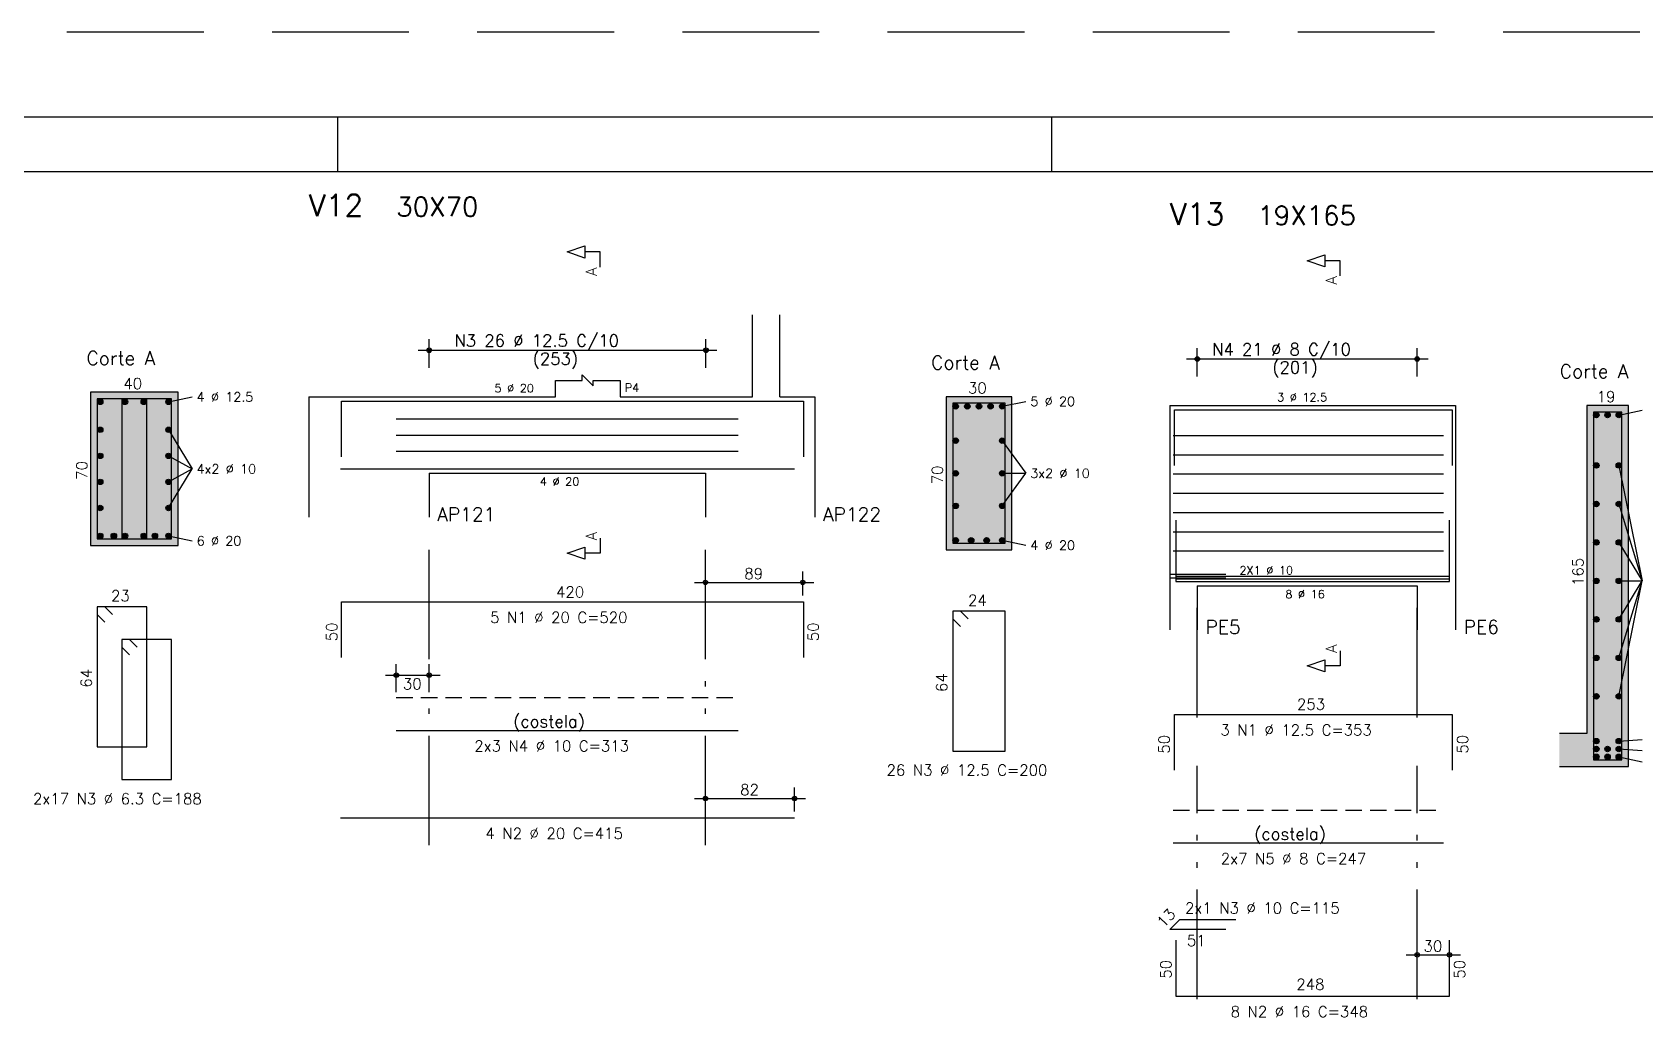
# Model space of a CAD drawing. Extents: x -2.3 to 85.7, y -1.9 to 60.6.
# Drawn here: x 15.09 to 44.57, y 42.57 to 60.61 of the extents above; entities that cross this region are included whole.
import ezdxf

# ---------------------------------------------------------------- set-up
doc = ezdxf.new("R2010")
doc.units = 0
doc.header["$MEASUREMENT"] = 0
for name, pattern in [('ESTILO_TQS_0001', [0.45, 0.3, -0.15]), ('ESTILO_TQS_0004', [3.3, 2, -0.4, 0.05, -0.4, 0.05, -0.4]), ('HIDDEN', [0.375, 0.25, -0.125])]:
    doc.linetypes.add(name, pattern=pattern)
doc.layers.get('0').update_dxf_attribs({"linetype": 'CONTINUOUS'})
doc.layers.get('Defpoints').update_dxf_attribs({"linetype": 'CONTINUOUS'})
for name, color, linetype in [('ARQ_FOLHA', 7, 'CONTINUOUS'), ('PENA_01', 1, 'CONTINUOUS'), ('PENA_02', 2, 'CONTINUOUS'), ('PENA_03', 3, 'CONTINUOUS'), ('PENA_04', 4, 'CONTINUOUS'), ('PENA_05', 5, 'CONTINUOUS'), ('PENA_06', 6, 'CONTINUOUS'), ('PENA_10', 253, 'CONTINUOUS')]:
    doc.layers.add(name, color=color, linetype=linetype)
doc.styles.get("Standard").update_dxf_attribs({"font": 'ROMANS.SHX'})

# ---------------------------------------------------------------- blocks, each defined once
blk = doc.blocks.new('FOLHA A1 - 841 X 594')
at = {"layer": 'ARQ_FOLHA', "color": 1}
for p, q in [((-631, 584), (-631, 594)), ((-500.5, 584), (-500.5, 594))]:
    blk.add_line(p, q, dxfattribs=at)
for points in [[(-841, 0), (0, 0), (0, 594), (-841, 594)], [(-816, 10), (-10, 10), (-10, 584), (-816, 584)]]:
    blk.add_lwpolyline(points, close=True, dxfattribs=at)
at = {"layer": 'Defpoints', "color": 8, "linetype": 'HIDDEN', "ltscale": 100}
blk.add_lwpolyline([(-860.5, 609.5), (-860.5, -15.5), (19.5, -15.5), (19.5, 609.5)], close=True, dxfattribs=at)
blk = doc.blocks.new('*U23')
blk.add_blockref('FOLHA A1 - 841 X 594', (0, 0))

msp = doc.modelspace()

# ---------------------------------------------------------------- linework, layer by layer
at = {"layer": 'PENA_01', "linetype": 'Continuous'}
for p, q in [((22.347, 54.471), (22.347, 54.991)), ((27.407, 54.471), (27.407, 54.991)), ((36.388, 54.312), (36.388, 54.832)), ((40.408, 54.312), (40.408, 54.832)), ((22.147, 54.791), (27.607, 54.791)), ((36.188, 54.632), (40.608, 54.632)), ((17.583, 53.847), (18.013, 53.937)), ((32.822, 53.766), (33.252, 53.856)), ((44.093, 53.607), (44.523, 53.697)), ((17.583, 53.337), (18.013, 52.622)), ((32.822, 53.137), (33.252, 52.541)), ((17.583, 52.86), (18.013, 52.622)), ((17.583, 51.908), (18.013, 52.622)), ((17.583, 52.384), (18.013, 52.622)), ((32.822, 51.946), (33.252, 52.541)), ((32.822, 52.541), (33.252, 52.541)), ((44.093, 52.685), (44.523, 50.574)), ((44.093, 51.981), (44.523, 50.574)), ((17.583, 51.397), (18.013, 51.307)), ((32.822, 51.316), (33.252, 51.226)), ((44.093, 51.277), (44.523, 50.574)), ((27.197, 50.546), (29.377, 50.546)), ((44.093, 48.463), (44.523, 50.574)), ((44.093, 49.166), (44.523, 50.574)), ((44.093, 49.87), (44.523, 50.574)), ((44.093, 50.574), (44.523, 50.574)), ((21.547, 48.851), (22.547, 48.851)), ((44.093, 47.645), (44.523, 47.675)), ((44.093, 47.501), (44.523, 47.471)), ((44.093, 47.357), (44.523, 47.267)), ((27.197, 46.596), (29.227, 46.596)), ((40.208, 43.737), (41.198, 43.737))]:
    msp.add_line(p, q, dxfattribs=at)
at = {"layer": 'PENA_01', "linetype": 'ESTILO_TQS_0004'}
for p, q in [((22.347, 45.741), (22.347, 51.541)), ((27.397, 45.741), (27.397, 51.541)), ((36.388, 48.079), (36.388, 50.432)), ((40.408, 48.079), (40.408, 50.432)), ((36.388, 42.929), (36.388, 47.195)), ((40.408, 42.929), (40.408, 47.195))]:
    msp.add_line(p, q, dxfattribs=at)
at = {"layer": 'PENA_02', "linetype": 'Continuous'}
for centre, radius in [((22.347, 54.791), 0.0416), ((27.407, 54.791), 0.0416), ((22.347, 54.791), 0.0208), ((27.407, 54.791), 0.0208), ((36.388, 54.632), 0.0416), ((36.388, 54.632), 0.0208), ((40.408, 54.632), 0.0416), ((40.408, 54.632), 0.0208), ((27.397, 50.546), 0.04), ((27.397, 50.546), 0.02), ((29.177, 50.546), 0.04), ((29.177, 50.546), 0.02), ((21.747, 48.851), 0.04), ((21.747, 48.851), 0.02), ((22.347, 48.851), 0.04), ((22.347, 48.851), 0.02), ((27.397, 46.596), 0.04), ((27.397, 46.596), 0.02), ((29.027, 46.596), 0.04), ((29.027, 46.596), 0.02), ((40.408, 43.737), 0.04), ((40.408, 43.737), 0.02), ((40.998, 43.737), 0.04), ((40.998, 43.737), 0.02)]:
    msp.add_circle(centre, radius, dxfattribs=at)
at = {"layer": 'PENA_03', "linetype": 'Continuous'}
for p, q in [((28.257, 53.941), (28.257, 55.441)), ((28.757, 53.941), (28.757, 55.441)), ((24.657, 53.941), (24.657, 54.241)), ((24.657, 54.241), (25.147, 54.241)), ((25.147, 54.241), (25.147, 54.341)), ((25.147, 54.341), (25.347, 54.141)), ((25.347, 54.141), (25.347, 54.241)), ((25.347, 54.241), (25.837, 54.241)), ((25.837, 54.241), (25.837, 53.941)), ((17.758, 54.022), (16.158, 54.022)), ((16.158, 54.022), (16.158, 51.222)), ((17.758, 51.222), (17.758, 54.022)), ((20.147, 53.941), (20.147, 52.541)), ((20.147, 53.941), (22.347, 53.941)), ((22.347, 53.941), (24.657, 53.941)), ((25.837, 53.941), (27.397, 53.941)), ((27.397, 53.941), (28.257, 53.941)), ((28.757, 53.941), (29.397, 53.941)), ((29.397, 53.941), (29.397, 52.541)), ((32.997, 53.941), (31.797, 53.941)), ((31.797, 53.941), (31.797, 51.141)), ((32.997, 51.141), (32.997, 53.941)), ((35.888, 53.782), (35.888, 50.482)), ((35.888, 53.782), (36.388, 53.782)), ((36.388, 53.782), (40.408, 53.782)), ((40.408, 53.782), (41.108, 53.782)), ((41.108, 53.782), (41.108, 50.482)), ((44.268, 53.782), (43.508, 53.782)), ((43.508, 53.782), (43.508, 47.782)), ((44.268, 47.182), (44.268, 53.782)), ((20.147, 52.541), (20.147, 51.741)), ((22.347, 52.541), (25.837, 52.541)), ((22.347, 52.541), (22.347, 51.741)), ((25.837, 52.541), (27.397, 52.541)), ((27.397, 52.541), (27.397, 51.741)), ((29.397, 52.541), (29.397, 51.741)), ((16.158, 51.222), (17.758, 51.222)), ((31.797, 51.141), (32.997, 51.141)), ((27.397, 50.306), (27.397, 50.746)), ((29.177, 50.306), (29.177, 50.746)), ((35.888, 50.482), (35.888, 49.682)), ((36.388, 50.482), (40.408, 50.482)), ((36.388, 50.482), (36.388, 49.682)), ((40.408, 50.482), (40.408, 49.682)), ((41.108, 50.482), (41.108, 49.682)), ((21.747, 48.541), (21.747, 49.051)), ((22.347, 48.541), (22.347, 49.051)), ((43.508, 47.782), (43.008, 47.782)), ((43.008, 47.182), (43.508, 47.182)), ((43.508, 47.182), (44.268, 47.182)), ((27.397, 46.356), (27.397, 46.796)), ((29.027, 46.356), (29.027, 46.796)), ((40.408, 43.497), (40.408, 43.937)), ((40.998, 43.497), (40.998, 43.937))]:
    msp.add_line(p, q, dxfattribs=at)
for points in [[(25.472, 56.311), (25.472, 56.588), (25.195, 56.588), (25.195, 56.477), (24.872, 56.588), (25.195, 56.699), (25.195, 56.588)], [(38.998, 56.152), (38.998, 56.429), (38.721, 56.429), (38.721, 56.318), (38.398, 56.429), (38.721, 56.539), (38.721, 56.429)], [(25.472, 51.356), (25.472, 51.079), (25.195, 51.079), (25.195, 50.969), (24.872, 51.079), (25.195, 51.19), (25.195, 51.079)], [(38.998, 49.297), (38.998, 49.02), (38.721, 49.02), (38.721, 48.909), (38.398, 49.02), (38.721, 49.131), (38.721, 49.02)]]:
    msp.add_lwpolyline(points, dxfattribs=at)
for centre in [(16.333, 53.847), (16.786, 53.847), (17.13, 53.847), (17.583, 53.847), (31.972, 53.766), (32.184, 53.766), (32.397, 53.766), (32.609, 53.766), (32.822, 53.766), (43.683, 53.607), (43.888, 53.607), (44.093, 53.607), (16.333, 53.337), (17.583, 53.337), (31.972, 53.137), (32.822, 53.137), (16.333, 52.86), (17.583, 52.86), (31.972, 52.541), (32.822, 52.541), (43.683, 52.685), (44.093, 52.685), (16.333, 52.384), (17.583, 52.384), (16.333, 51.908), (17.583, 51.908), (31.972, 51.946), (32.822, 51.946), (43.683, 51.981), (44.093, 51.981), (16.333, 51.397), (16.583, 51.397), (16.786, 51.397), (17.13, 51.397), (17.333, 51.397), (17.583, 51.397), (31.972, 51.316), (32.255, 51.316), (32.538, 51.316), (32.822, 51.316), (43.683, 51.277), (44.093, 51.277), (43.683, 50.574), (44.093, 50.574), (43.683, 49.87), (44.093, 49.87), (43.683, 49.166), (44.093, 49.166), (43.683, 48.463), (44.093, 48.463), (43.683, 47.645), (43.683, 47.501), (43.888, 47.501), (44.093, 47.645), (44.093, 47.501), (43.683, 47.357), (43.888, 47.357), (44.093, 47.357)]:
    msp.add_circle(centre, 0.05, dxfattribs=at)
for points in [[(16.383, 53.847), (16.308, 53.891), (16.286, 53.864)], [(16.383, 53.847), (16.286, 53.864), (16.286, 53.83)], [(16.383, 53.847), (16.286, 53.83), (16.308, 53.804)], [(16.383, 53.847), (16.342, 53.896), (16.308, 53.891)], [(16.383, 53.847), (16.308, 53.804), (16.342, 53.798)], [(16.383, 53.847), (16.371, 53.879), (16.342, 53.896)], [(16.383, 53.847), (16.342, 53.798), (16.371, 53.815)], [(16.383, 53.847), (16.371, 53.815), (16.383, 53.847)], [(16.836, 53.847), (16.761, 53.891), (16.739, 53.864)], [(16.836, 53.847), (16.739, 53.864), (16.739, 53.83)], [(16.836, 53.847), (16.739, 53.83), (16.761, 53.804)], [(16.836, 53.847), (16.795, 53.896), (16.761, 53.891)], [(16.836, 53.847), (16.761, 53.804), (16.795, 53.798)], [(16.836, 53.847), (16.825, 53.879), (16.795, 53.896)], [(16.836, 53.847), (16.795, 53.798), (16.825, 53.815)], [(16.836, 53.847), (16.825, 53.815), (16.836, 53.847)], [(17.18, 53.847), (17.105, 53.891), (17.083, 53.864)], [(17.18, 53.847), (17.083, 53.864), (17.083, 53.83)], [(17.18, 53.847), (17.083, 53.83), (17.105, 53.804)], [(17.18, 53.847), (17.138, 53.896), (17.105, 53.891)], [(17.18, 53.847), (17.105, 53.804), (17.138, 53.798)], [(17.18, 53.847), (17.168, 53.879), (17.138, 53.896)], [(17.18, 53.847), (17.138, 53.798), (17.168, 53.815)], [(17.18, 53.847), (17.168, 53.815), (17.18, 53.847)], [(17.633, 53.847), (17.558, 53.891), (17.536, 53.864)], [(17.633, 53.847), (17.536, 53.864), (17.536, 53.83)], [(17.633, 53.847), (17.536, 53.83), (17.558, 53.804)], [(17.633, 53.847), (17.592, 53.896), (17.558, 53.891)], [(17.633, 53.847), (17.558, 53.804), (17.592, 53.798)], [(17.633, 53.847), (17.621, 53.879), (17.592, 53.896)], [(17.633, 53.847), (17.592, 53.798), (17.621, 53.815)], [(17.633, 53.847), (17.621, 53.815), (17.633, 53.847)], [(32.022, 53.766), (31.947, 53.81), (31.925, 53.783)], [(32.022, 53.766), (31.925, 53.783), (31.925, 53.749)], [(32.022, 53.766), (31.925, 53.749), (31.947, 53.723)], [(32.022, 53.766), (31.98, 53.816), (31.947, 53.81)], [(32.022, 53.766), (31.947, 53.723), (31.98, 53.717)], [(32.022, 53.766), (32.01, 53.798), (31.98, 53.816)], [(32.022, 53.766), (31.98, 53.717), (32.01, 53.734)], [(32.022, 53.766), (32.01, 53.734), (32.022, 53.766)], [(32.234, 53.766), (32.159, 53.81), (32.137, 53.783)], [(32.234, 53.766), (32.137, 53.783), (32.137, 53.749)], [(32.234, 53.766), (32.137, 53.749), (32.159, 53.723)], [(32.234, 53.766), (32.193, 53.816), (32.159, 53.81)], [(32.234, 53.766), (32.159, 53.723), (32.193, 53.717)], [(32.234, 53.766), (32.223, 53.798), (32.193, 53.816)], [(32.234, 53.766), (32.193, 53.717), (32.223, 53.734)], [(32.234, 53.766), (32.223, 53.734), (32.234, 53.766)], [(32.447, 53.766), (32.372, 53.81), (32.35, 53.783)], [(32.447, 53.766), (32.35, 53.783), (32.35, 53.749)], [(32.447, 53.766), (32.35, 53.749), (32.372, 53.723)], [(32.447, 53.766), (32.405, 53.816), (32.372, 53.81)], [(32.447, 53.766), (32.372, 53.723), (32.405, 53.717)], [(32.447, 53.766), (32.435, 53.798), (32.405, 53.816)], [(32.447, 53.766), (32.405, 53.717), (32.435, 53.734)], [(32.447, 53.766), (32.435, 53.734), (32.447, 53.766)], [(32.659, 53.766), (32.584, 53.81), (32.562, 53.783)], [(32.659, 53.766), (32.562, 53.783), (32.562, 53.749)], [(32.659, 53.766), (32.562, 53.749), (32.584, 53.723)], [(32.659, 53.766), (32.618, 53.816), (32.584, 53.81)], [(32.659, 53.766), (32.584, 53.723), (32.618, 53.717)], [(32.659, 53.766), (32.648, 53.798), (32.618, 53.816)], [(32.659, 53.766), (32.618, 53.717), (32.648, 53.734)], [(32.659, 53.766), (32.648, 53.734), (32.659, 53.766)], [(32.872, 53.766), (32.797, 53.81), (32.775, 53.783)], [(32.872, 53.766), (32.775, 53.783), (32.775, 53.749)], [(32.872, 53.766), (32.775, 53.749), (32.797, 53.723)], [(32.872, 53.766), (32.83, 53.816), (32.797, 53.81)], [(32.872, 53.766), (32.797, 53.723), (32.83, 53.717)], [(32.872, 53.766), (32.86, 53.798), (32.83, 53.816)], [(32.872, 53.766), (32.83, 53.717), (32.86, 53.734)], [(32.872, 53.766), (32.86, 53.734), (32.872, 53.766)], [(43.733, 53.607), (43.658, 53.65), (43.636, 53.624)], [(43.733, 53.607), (43.691, 53.656), (43.658, 53.65)], [(43.733, 53.607), (43.721, 53.639), (43.691, 53.656)], [(43.938, 53.607), (43.863, 53.65), (43.841, 53.624)], [(43.938, 53.607), (43.896, 53.656), (43.863, 53.65)], [(43.938, 53.607), (43.926, 53.639), (43.896, 53.656)], [(44.143, 53.607), (44.068, 53.65), (44.046, 53.624)], [(44.143, 53.607), (44.101, 53.656), (44.068, 53.65)], [(44.143, 53.607), (44.131, 53.639), (44.101, 53.656)], [(16.383, 53.337), (16.308, 53.38), (16.286, 53.354)], [(16.383, 53.337), (16.286, 53.354), (16.286, 53.32)], [(16.383, 53.337), (16.342, 53.386), (16.308, 53.38)], [(16.383, 53.337), (16.371, 53.369), (16.342, 53.386)], [(17.633, 53.337), (17.558, 53.38), (17.536, 53.354)], [(17.633, 53.337), (17.536, 53.354), (17.536, 53.32)], [(17.633, 53.337), (17.592, 53.386), (17.558, 53.38)], [(17.633, 53.337), (17.621, 53.369), (17.592, 53.386)], [(43.733, 53.607), (43.636, 53.624), (43.636, 53.59)], [(43.733, 53.607), (43.636, 53.59), (43.658, 53.563)], [(43.733, 53.607), (43.658, 53.563), (43.691, 53.557)], [(43.733, 53.607), (43.691, 53.557), (43.721, 53.575)], [(43.733, 53.607), (43.721, 53.575), (43.733, 53.607)], [(43.938, 53.607), (43.841, 53.624), (43.841, 53.59)], [(43.938, 53.607), (43.841, 53.59), (43.863, 53.563)], [(43.938, 53.607), (43.863, 53.563), (43.896, 53.557)], [(43.938, 53.607), (43.896, 53.557), (43.926, 53.575)], [(43.938, 53.607), (43.926, 53.575), (43.938, 53.607)], [(44.143, 53.607), (44.046, 53.624), (44.046, 53.59)], [(44.143, 53.607), (44.046, 53.59), (44.068, 53.563)], [(44.143, 53.607), (44.068, 53.563), (44.101, 53.557)], [(44.143, 53.607), (44.101, 53.557), (44.131, 53.575)], [(44.143, 53.607), (44.131, 53.575), (44.143, 53.607)], [(16.383, 53.337), (16.286, 53.32), (16.308, 53.293)], [(16.383, 53.337), (16.308, 53.293), (16.342, 53.287)], [(16.383, 53.337), (16.342, 53.287), (16.371, 53.305)], [(16.383, 53.337), (16.371, 53.305), (16.383, 53.337)], [(17.633, 53.337), (17.536, 53.32), (17.558, 53.293)], [(17.633, 53.337), (17.558, 53.293), (17.592, 53.287)], [(17.633, 53.337), (17.592, 53.287), (17.621, 53.305)], [(17.633, 53.337), (17.621, 53.305), (17.633, 53.337)], [(32.022, 53.137), (31.947, 53.18), (31.925, 53.154)], [(32.022, 53.137), (31.925, 53.154), (31.925, 53.12)], [(32.022, 53.137), (31.925, 53.12), (31.947, 53.093)], [(32.022, 53.137), (31.98, 53.186), (31.947, 53.18)], [(32.022, 53.137), (31.947, 53.093), (31.98, 53.087)], [(32.022, 53.137), (32.01, 53.169), (31.98, 53.186)], [(32.022, 53.137), (31.98, 53.087), (32.01, 53.105)], [(32.022, 53.137), (32.01, 53.105), (32.022, 53.137)], [(32.872, 53.137), (32.797, 53.18), (32.775, 53.154)], [(32.872, 53.137), (32.775, 53.154), (32.775, 53.12)], [(32.872, 53.137), (32.775, 53.12), (32.797, 53.093)], [(32.872, 53.137), (32.83, 53.186), (32.797, 53.18)], [(32.872, 53.137), (32.797, 53.093), (32.83, 53.087)], [(32.872, 53.137), (32.86, 53.169), (32.83, 53.186)], [(32.872, 53.137), (32.83, 53.087), (32.86, 53.105)], [(32.872, 53.137), (32.86, 53.105), (32.872, 53.137)], [(16.383, 52.86), (16.308, 52.904), (16.286, 52.877)], [(16.383, 52.86), (16.286, 52.877), (16.286, 52.843)], [(16.383, 52.86), (16.286, 52.843), (16.308, 52.817)], [(16.383, 52.86), (16.342, 52.91), (16.308, 52.904)], [(16.383, 52.86), (16.308, 52.817), (16.342, 52.811)], [(16.383, 52.86), (16.371, 52.893), (16.342, 52.91)], [(16.383, 52.86), (16.342, 52.811), (16.371, 52.828)], [(16.383, 52.86), (16.371, 52.828), (16.383, 52.86)], [(17.633, 52.86), (17.558, 52.904), (17.536, 52.877)], [(17.633, 52.86), (17.536, 52.877), (17.536, 52.843)], [(17.633, 52.86), (17.536, 52.843), (17.558, 52.817)], [(17.633, 52.86), (17.592, 52.91), (17.558, 52.904)], [(17.633, 52.86), (17.558, 52.817), (17.592, 52.811)], [(17.633, 52.86), (17.621, 52.893), (17.592, 52.91)], [(17.633, 52.86), (17.592, 52.811), (17.621, 52.828)], [(17.633, 52.86), (17.621, 52.828), (17.633, 52.86)], [(32.022, 52.541), (31.947, 52.585), (31.925, 52.558)], [(32.022, 52.541), (31.925, 52.558), (31.925, 52.524)], [(32.022, 52.541), (31.925, 52.524), (31.947, 52.498)], [(32.022, 52.541), (31.98, 52.591), (31.947, 52.585)], [(32.022, 52.541), (31.947, 52.498), (31.98, 52.492)], [(32.022, 52.541), (32.01, 52.573), (31.98, 52.591)], [(32.022, 52.541), (31.98, 52.492), (32.01, 52.509)], [(32.022, 52.541), (32.01, 52.509), (32.022, 52.541)], [(32.872, 52.541), (32.797, 52.585), (32.775, 52.558)], [(32.872, 52.541), (32.775, 52.558), (32.775, 52.524)], [(32.872, 52.541), (32.775, 52.524), (32.797, 52.498)], [(32.872, 52.541), (32.83, 52.591), (32.797, 52.585)], [(32.872, 52.541), (32.797, 52.498), (32.83, 52.492)], [(32.872, 52.541), (32.86, 52.573), (32.83, 52.591)], [(32.872, 52.541), (32.83, 52.492), (32.86, 52.509)], [(32.872, 52.541), (32.86, 52.509), (32.872, 52.541)], [(43.733, 52.685), (43.658, 52.728), (43.636, 52.702)], [(43.733, 52.685), (43.636, 52.702), (43.636, 52.668)], [(43.733, 52.685), (43.636, 52.668), (43.658, 52.642)], [(43.733, 52.685), (43.691, 52.734), (43.658, 52.728)], [(43.733, 52.685), (43.658, 52.642), (43.691, 52.636)], [(43.733, 52.685), (43.721, 52.717), (43.691, 52.734)], [(43.733, 52.685), (43.691, 52.636), (43.721, 52.653)], [(43.733, 52.685), (43.721, 52.653), (43.733, 52.685)], [(44.143, 52.685), (44.068, 52.728), (44.046, 52.702)], [(44.143, 52.685), (44.046, 52.702), (44.046, 52.668)], [(44.143, 52.685), (44.046, 52.668), (44.068, 52.642)], [(44.143, 52.685), (44.101, 52.734), (44.068, 52.728)], [(44.143, 52.685), (44.068, 52.642), (44.101, 52.636)], [(44.143, 52.685), (44.131, 52.717), (44.101, 52.734)], [(44.143, 52.685), (44.101, 52.636), (44.131, 52.653)], [(44.143, 52.685), (44.131, 52.653), (44.143, 52.685)], [(16.383, 52.384), (16.308, 52.427), (16.286, 52.401)], [(16.383, 52.384), (16.286, 52.401), (16.286, 52.367)], [(16.383, 52.384), (16.286, 52.367), (16.308, 52.341)], [(16.383, 52.384), (16.342, 52.433), (16.308, 52.427)], [(16.383, 52.384), (16.308, 52.341), (16.342, 52.335)], [(16.383, 52.384), (16.371, 52.416), (16.342, 52.433)], [(16.383, 52.384), (16.342, 52.335), (16.371, 52.352)], [(16.383, 52.384), (16.371, 52.352), (16.383, 52.384)], [(17.633, 52.384), (17.558, 52.427), (17.536, 52.401)], [(17.633, 52.384), (17.536, 52.401), (17.536, 52.367)], [(17.633, 52.384), (17.536, 52.367), (17.558, 52.341)], [(17.633, 52.384), (17.592, 52.433), (17.558, 52.427)], [(17.633, 52.384), (17.558, 52.341), (17.592, 52.335)], [(17.633, 52.384), (17.621, 52.416), (17.592, 52.433)], [(17.633, 52.384), (17.592, 52.335), (17.621, 52.352)], [(17.633, 52.384), (17.621, 52.352), (17.633, 52.384)], [(16.383, 51.908), (16.308, 51.951), (16.286, 51.925)], [(16.383, 51.908), (16.286, 51.925), (16.286, 51.891)], [(16.383, 51.908), (16.286, 51.891), (16.308, 51.864)], [(16.383, 51.908), (16.342, 51.957), (16.308, 51.951)], [(16.383, 51.908), (16.308, 51.864), (16.342, 51.859)], [(16.383, 51.908), (16.371, 51.94), (16.342, 51.957)], [(16.383, 51.908), (16.342, 51.859), (16.371, 51.876)], [(16.383, 51.908), (16.371, 51.876), (16.383, 51.908)], [(17.633, 51.908), (17.558, 51.951), (17.536, 51.925)], [(17.633, 51.908), (17.536, 51.925), (17.536, 51.891)], [(17.633, 51.908), (17.536, 51.891), (17.558, 51.864)], [(17.633, 51.908), (17.592, 51.957), (17.558, 51.951)], [(17.633, 51.908), (17.558, 51.864), (17.592, 51.859)], [(17.633, 51.908), (17.621, 51.94), (17.592, 51.957)], [(17.633, 51.908), (17.592, 51.859), (17.621, 51.876)], [(17.633, 51.908), (17.621, 51.876), (17.633, 51.908)], [(32.022, 51.946), (31.947, 51.989), (31.925, 51.963)], [(32.022, 51.946), (31.925, 51.963), (31.925, 51.929)], [(32.022, 51.946), (31.925, 51.929), (31.947, 51.903)], [(32.022, 51.946), (31.98, 51.995), (31.947, 51.989)], [(32.022, 51.946), (31.947, 51.903), (31.98, 51.897)], [(32.022, 51.946), (32.01, 51.978), (31.98, 51.995)], [(32.022, 51.946), (31.98, 51.897), (32.01, 51.914)], [(32.022, 51.946), (32.01, 51.914), (32.022, 51.946)], [(32.872, 51.946), (32.797, 51.989), (32.775, 51.963)], [(32.872, 51.946), (32.775, 51.963), (32.775, 51.929)], [(32.872, 51.946), (32.775, 51.929), (32.797, 51.903)], [(32.872, 51.946), (32.83, 51.995), (32.797, 51.989)], [(32.872, 51.946), (32.797, 51.903), (32.83, 51.897)], [(32.872, 51.946), (32.86, 51.978), (32.83, 51.995)], [(32.872, 51.946), (32.83, 51.897), (32.86, 51.914)], [(32.872, 51.946), (32.86, 51.914), (32.872, 51.946)], [(43.733, 51.981), (43.658, 52.024), (43.636, 51.998)], [(43.733, 51.981), (43.636, 51.998), (43.636, 51.964)], [(43.733, 51.981), (43.636, 51.964), (43.658, 51.938)], [(43.733, 51.981), (43.691, 52.03), (43.658, 52.024)], [(43.733, 51.981), (43.658, 51.938), (43.691, 51.932)], [(43.733, 51.981), (43.721, 52.013), (43.691, 52.03)], [(43.733, 51.981), (43.691, 51.932), (43.721, 51.949)], [(43.733, 51.981), (43.721, 51.949), (43.733, 51.981)], [(44.143, 51.981), (44.068, 52.024), (44.046, 51.998)], [(44.143, 51.981), (44.046, 51.998), (44.046, 51.964)], [(44.143, 51.981), (44.046, 51.964), (44.068, 51.938)], [(44.143, 51.981), (44.101, 52.03), (44.068, 52.024)], [(44.143, 51.981), (44.068, 51.938), (44.101, 51.932)], [(44.143, 51.981), (44.131, 52.013), (44.101, 52.03)], [(44.143, 51.981), (44.101, 51.932), (44.131, 51.949)], [(44.143, 51.981), (44.131, 51.949), (44.143, 51.981)], [(16.383, 51.397), (16.308, 51.441), (16.286, 51.414)], [(16.383, 51.397), (16.286, 51.414), (16.286, 51.38)], [(16.383, 51.397), (16.286, 51.38), (16.308, 51.354)], [(16.383, 51.397), (16.342, 51.446), (16.308, 51.441)], [(16.383, 51.397), (16.308, 51.354), (16.342, 51.348)], [(16.383, 51.397), (16.371, 51.429), (16.342, 51.446)], [(16.383, 51.397), (16.342, 51.348), (16.371, 51.365)], [(16.383, 51.397), (16.371, 51.365), (16.383, 51.397)], [(16.633, 51.397), (16.558, 51.441), (16.536, 51.414)], [(16.633, 51.397), (16.536, 51.414), (16.536, 51.38)], [(16.633, 51.397), (16.536, 51.38), (16.558, 51.354)], [(16.633, 51.397), (16.592, 51.446), (16.558, 51.441)], [(16.633, 51.397), (16.558, 51.354), (16.592, 51.348)], [(16.633, 51.397), (16.621, 51.429), (16.592, 51.446)], [(16.633, 51.397), (16.592, 51.348), (16.621, 51.365)], [(16.633, 51.397), (16.621, 51.365), (16.633, 51.397)], [(16.836, 51.397), (16.761, 51.441), (16.739, 51.414)], [(16.836, 51.397), (16.739, 51.414), (16.739, 51.38)], [(16.836, 51.397), (16.739, 51.38), (16.761, 51.354)], [(16.836, 51.397), (16.795, 51.446), (16.761, 51.441)], [(16.836, 51.397), (16.761, 51.354), (16.795, 51.348)], [(16.836, 51.397), (16.825, 51.429), (16.795, 51.446)], [(16.836, 51.397), (16.795, 51.348), (16.825, 51.365)], [(16.836, 51.397), (16.825, 51.365), (16.836, 51.397)], [(17.18, 51.397), (17.105, 51.441), (17.083, 51.414)], [(17.18, 51.397), (17.083, 51.414), (17.083, 51.38)], [(17.18, 51.397), (17.083, 51.38), (17.105, 51.354)], [(17.18, 51.397), (17.138, 51.446), (17.105, 51.441)], [(17.18, 51.397), (17.105, 51.354), (17.138, 51.348)], [(17.18, 51.397), (17.168, 51.429), (17.138, 51.446)], [(17.18, 51.397), (17.138, 51.348), (17.168, 51.365)], [(17.18, 51.397), (17.168, 51.365), (17.18, 51.397)], [(17.383, 51.397), (17.308, 51.441), (17.286, 51.414)], [(17.383, 51.397), (17.286, 51.414), (17.286, 51.38)], [(17.383, 51.397), (17.286, 51.38), (17.308, 51.354)], [(17.383, 51.397), (17.342, 51.446), (17.308, 51.441)], [(17.383, 51.397), (17.308, 51.354), (17.342, 51.348)], [(17.383, 51.397), (17.371, 51.429), (17.342, 51.446)], [(17.383, 51.397), (17.342, 51.348), (17.371, 51.365)], [(17.383, 51.397), (17.371, 51.365), (17.383, 51.397)], [(17.633, 51.397), (17.558, 51.441), (17.536, 51.414)], [(17.633, 51.397), (17.536, 51.414), (17.536, 51.38)], [(17.633, 51.397), (17.536, 51.38), (17.558, 51.354)], [(17.633, 51.397), (17.592, 51.446), (17.558, 51.441)], [(17.633, 51.397), (17.558, 51.354), (17.592, 51.348)], [(17.633, 51.397), (17.621, 51.429), (17.592, 51.446)], [(17.633, 51.397), (17.592, 51.348), (17.621, 51.365)], [(17.633, 51.397), (17.621, 51.365), (17.633, 51.397)], [(32.022, 51.316), (31.947, 51.36), (31.925, 51.333)], [(32.022, 51.316), (31.925, 51.333), (31.925, 51.299)], [(32.022, 51.316), (31.925, 51.299), (31.947, 51.273)], [(32.022, 51.316), (31.98, 51.366), (31.947, 51.36)], [(32.022, 51.316), (31.947, 51.273), (31.98, 51.267)], [(32.022, 51.316), (32.01, 51.348), (31.98, 51.366)], [(32.022, 51.316), (31.98, 51.267), (32.01, 51.284)], [(32.022, 51.316), (32.01, 51.284), (32.022, 51.316)], [(32.305, 51.316), (32.23, 51.36), (32.208, 51.333)], [(32.305, 51.316), (32.208, 51.333), (32.208, 51.299)], [(32.305, 51.316), (32.208, 51.299), (32.23, 51.273)], [(32.305, 51.316), (32.264, 51.366), (32.23, 51.36)], [(32.305, 51.316), (32.23, 51.273), (32.264, 51.267)], [(32.305, 51.316), (32.293, 51.348), (32.264, 51.366)], [(32.305, 51.316), (32.264, 51.267), (32.293, 51.284)], [(32.305, 51.316), (32.293, 51.284), (32.305, 51.316)], [(32.588, 51.316), (32.513, 51.36), (32.491, 51.333)], [(32.588, 51.316), (32.491, 51.333), (32.491, 51.299)], [(32.588, 51.316), (32.491, 51.299), (32.513, 51.273)], [(32.588, 51.316), (32.547, 51.366), (32.513, 51.36)], [(32.588, 51.316), (32.513, 51.273), (32.547, 51.267)], [(32.588, 51.316), (32.577, 51.348), (32.547, 51.366)], [(32.588, 51.316), (32.547, 51.267), (32.577, 51.284)], [(32.588, 51.316), (32.577, 51.284), (32.588, 51.316)], [(32.872, 51.316), (32.797, 51.36), (32.775, 51.333)], [(32.872, 51.316), (32.775, 51.333), (32.775, 51.299)], [(32.872, 51.316), (32.775, 51.299), (32.797, 51.273)], [(32.872, 51.316), (32.83, 51.366), (32.797, 51.36)], [(32.872, 51.316), (32.797, 51.273), (32.83, 51.267)], [(32.872, 51.316), (32.86, 51.348), (32.83, 51.366)], [(32.872, 51.316), (32.83, 51.267), (32.86, 51.284)], [(32.872, 51.316), (32.86, 51.284), (32.872, 51.316)], [(43.733, 51.277), (43.658, 51.321), (43.636, 51.295)], [(43.733, 51.277), (43.636, 51.295), (43.636, 51.26)], [(43.733, 51.277), (43.691, 51.327), (43.658, 51.321)], [(43.733, 51.277), (43.721, 51.31), (43.691, 51.327)], [(44.143, 51.277), (44.068, 51.321), (44.046, 51.295)], [(44.143, 51.277), (44.046, 51.295), (44.046, 51.26)], [(44.143, 51.277), (44.101, 51.327), (44.068, 51.321)], [(44.143, 51.277), (44.131, 51.31), (44.101, 51.327)], [(43.733, 51.277), (43.636, 51.26), (43.658, 51.234)], [(43.733, 51.277), (43.658, 51.234), (43.691, 51.228)], [(43.733, 51.277), (43.691, 51.228), (43.721, 51.245)], [(43.733, 51.277), (43.721, 51.245), (43.733, 51.277)], [(44.143, 51.277), (44.046, 51.26), (44.068, 51.234)], [(44.143, 51.277), (44.068, 51.234), (44.101, 51.228)], [(44.143, 51.277), (44.101, 51.228), (44.131, 51.245)], [(44.143, 51.277), (44.131, 51.245), (44.143, 51.277)], [(43.733, 50.574), (43.658, 50.617), (43.636, 50.591)], [(43.733, 50.574), (43.636, 50.591), (43.636, 50.557)], [(43.733, 50.574), (43.636, 50.557), (43.658, 50.53)], [(43.733, 50.574), (43.691, 50.623), (43.658, 50.617)], [(43.733, 50.574), (43.658, 50.53), (43.691, 50.524)], [(43.733, 50.574), (43.721, 50.606), (43.691, 50.623)], [(43.733, 50.574), (43.691, 50.524), (43.721, 50.542)], [(43.733, 50.574), (43.721, 50.542), (43.733, 50.574)], [(44.143, 50.574), (44.068, 50.617), (44.046, 50.591)], [(44.143, 50.574), (44.046, 50.591), (44.046, 50.557)], [(44.143, 50.574), (44.046, 50.557), (44.068, 50.53)], [(44.143, 50.574), (44.101, 50.623), (44.068, 50.617)], [(44.143, 50.574), (44.068, 50.53), (44.101, 50.524)], [(44.143, 50.574), (44.131, 50.606), (44.101, 50.623)], [(44.143, 50.574), (44.101, 50.524), (44.131, 50.542)], [(44.143, 50.574), (44.131, 50.542), (44.143, 50.574)], [(43.733, 49.87), (43.658, 49.913), (43.636, 49.887)], [(43.733, 49.87), (43.636, 49.887), (43.636, 49.853)], [(43.733, 49.87), (43.636, 49.853), (43.658, 49.827)], [(43.733, 49.87), (43.691, 49.919), (43.658, 49.913)], [(43.733, 49.87), (43.658, 49.827), (43.691, 49.821)], [(43.733, 49.87), (43.721, 49.902), (43.691, 49.919)], [(43.733, 49.87), (43.691, 49.821), (43.721, 49.838)], [(43.733, 49.87), (43.721, 49.838), (43.733, 49.87)], [(44.143, 49.87), (44.068, 49.913), (44.046, 49.887)], [(44.143, 49.87), (44.046, 49.887), (44.046, 49.853)], [(44.143, 49.87), (44.046, 49.853), (44.068, 49.827)], [(44.143, 49.87), (44.101, 49.919), (44.068, 49.913)], [(44.143, 49.87), (44.068, 49.827), (44.101, 49.821)], [(44.143, 49.87), (44.131, 49.902), (44.101, 49.919)], [(44.143, 49.87), (44.101, 49.821), (44.131, 49.838)], [(44.143, 49.87), (44.131, 49.838), (44.143, 49.87)], [(43.733, 49.166), (43.658, 49.21), (43.636, 49.183)], [(43.733, 49.166), (43.636, 49.183), (43.636, 49.149)], [(43.733, 49.166), (43.636, 49.149), (43.658, 49.123)], [(43.733, 49.166), (43.691, 49.216), (43.658, 49.21)], [(43.733, 49.166), (43.658, 49.123), (43.691, 49.117)], [(43.733, 49.166), (43.721, 49.198), (43.691, 49.216)], [(43.733, 49.166), (43.691, 49.117), (43.721, 49.134)], [(43.733, 49.166), (43.721, 49.134), (43.733, 49.166)], [(44.143, 49.166), (44.068, 49.21), (44.046, 49.183)], [(44.143, 49.166), (44.046, 49.183), (44.046, 49.149)], [(44.143, 49.166), (44.046, 49.149), (44.068, 49.123)], [(44.143, 49.166), (44.101, 49.216), (44.068, 49.21)], [(44.143, 49.166), (44.068, 49.123), (44.101, 49.117)], [(44.143, 49.166), (44.131, 49.198), (44.101, 49.216)], [(44.143, 49.166), (44.101, 49.117), (44.131, 49.134)], [(44.143, 49.166), (44.131, 49.134), (44.143, 49.166)], [(43.733, 48.463), (43.658, 48.506), (43.636, 48.48)], [(43.733, 48.463), (43.636, 48.48), (43.636, 48.446)], [(43.733, 48.463), (43.636, 48.446), (43.658, 48.419)], [(43.733, 48.463), (43.691, 48.512), (43.658, 48.506)], [(43.733, 48.463), (43.658, 48.419), (43.691, 48.413)], [(43.733, 48.463), (43.721, 48.495), (43.691, 48.512)], [(43.733, 48.463), (43.691, 48.413), (43.721, 48.43)], [(43.733, 48.463), (43.721, 48.43), (43.733, 48.463)], [(44.143, 48.463), (44.068, 48.506), (44.046, 48.48)], [(44.143, 48.463), (44.046, 48.48), (44.046, 48.446)], [(44.143, 48.463), (44.046, 48.446), (44.068, 48.419)], [(44.143, 48.463), (44.101, 48.512), (44.068, 48.506)], [(44.143, 48.463), (44.068, 48.419), (44.101, 48.413)], [(44.143, 48.463), (44.131, 48.495), (44.101, 48.512)], [(44.143, 48.463), (44.101, 48.413), (44.131, 48.43)], [(44.143, 48.463), (44.131, 48.43), (44.143, 48.463)], [(43.733, 47.645), (43.658, 47.688), (43.636, 47.662)], [(43.733, 47.645), (43.636, 47.662), (43.636, 47.628)], [(43.733, 47.645), (43.636, 47.628), (43.658, 47.601)], [(43.733, 47.501), (43.658, 47.544), (43.636, 47.518)], [(43.733, 47.501), (43.636, 47.518), (43.636, 47.484)], [(43.733, 47.501), (43.636, 47.484), (43.658, 47.457)], [(43.733, 47.645), (43.691, 47.694), (43.658, 47.688)], [(43.733, 47.645), (43.658, 47.601), (43.691, 47.595)], [(43.733, 47.501), (43.691, 47.55), (43.658, 47.544)], [(43.733, 47.501), (43.658, 47.457), (43.691, 47.451)], [(43.733, 47.645), (43.721, 47.677), (43.691, 47.694)], [(43.733, 47.645), (43.691, 47.595), (43.721, 47.613)], [(43.733, 47.501), (43.721, 47.533), (43.691, 47.55)], [(43.733, 47.501), (43.691, 47.451), (43.721, 47.469)], [(43.733, 47.645), (43.721, 47.613), (43.733, 47.645)], [(43.733, 47.501), (43.721, 47.469), (43.733, 47.501)], [(43.938, 47.501), (43.863, 47.544), (43.841, 47.518)], [(43.938, 47.501), (43.841, 47.518), (43.841, 47.484)], [(43.938, 47.501), (43.841, 47.484), (43.863, 47.457)], [(43.938, 47.501), (43.896, 47.55), (43.863, 47.544)], [(43.938, 47.501), (43.863, 47.457), (43.896, 47.451)], [(43.938, 47.501), (43.926, 47.533), (43.896, 47.55)], [(43.938, 47.501), (43.896, 47.451), (43.926, 47.469)], [(43.938, 47.501), (43.926, 47.469), (43.938, 47.501)], [(44.143, 47.645), (44.068, 47.688), (44.046, 47.662)], [(44.143, 47.645), (44.046, 47.662), (44.046, 47.628)], [(44.143, 47.645), (44.046, 47.628), (44.068, 47.601)], [(44.143, 47.501), (44.068, 47.544), (44.046, 47.518)], [(44.143, 47.501), (44.046, 47.518), (44.046, 47.484)], [(44.143, 47.501), (44.046, 47.484), (44.068, 47.457)], [(44.143, 47.645), (44.101, 47.694), (44.068, 47.688)], [(44.143, 47.645), (44.068, 47.601), (44.101, 47.595)], [(44.143, 47.501), (44.101, 47.55), (44.068, 47.544)], [(44.143, 47.501), (44.068, 47.457), (44.101, 47.451)], [(44.143, 47.645), (44.131, 47.677), (44.101, 47.694)], [(44.143, 47.645), (44.101, 47.595), (44.131, 47.613)], [(44.143, 47.501), (44.131, 47.533), (44.101, 47.55)], [(44.143, 47.501), (44.101, 47.451), (44.131, 47.469)], [(44.143, 47.645), (44.131, 47.613), (44.143, 47.645)], [(44.143, 47.501), (44.131, 47.469), (44.143, 47.501)], [(43.733, 47.357), (43.658, 47.4), (43.636, 47.374)], [(43.733, 47.357), (43.636, 47.374), (43.636, 47.34)], [(43.733, 47.357), (43.636, 47.34), (43.658, 47.313)], [(43.733, 47.357), (43.691, 47.406), (43.658, 47.4)], [(43.733, 47.357), (43.658, 47.313), (43.691, 47.307)], [(43.733, 47.357), (43.721, 47.389), (43.691, 47.406)], [(43.733, 47.357), (43.691, 47.307), (43.721, 47.325)], [(43.733, 47.357), (43.721, 47.325), (43.733, 47.357)], [(43.938, 47.357), (43.863, 47.4), (43.841, 47.374)], [(43.938, 47.357), (43.841, 47.374), (43.841, 47.34)], [(43.938, 47.357), (43.841, 47.34), (43.863, 47.313)], [(43.938, 47.357), (43.896, 47.406), (43.863, 47.4)], [(43.938, 47.357), (43.863, 47.313), (43.896, 47.307)], [(43.938, 47.357), (43.926, 47.389), (43.896, 47.406)], [(43.938, 47.357), (43.896, 47.307), (43.926, 47.325)], [(43.938, 47.357), (43.926, 47.325), (43.938, 47.357)], [(44.143, 47.357), (44.068, 47.4), (44.046, 47.374)], [(44.143, 47.357), (44.046, 47.374), (44.046, 47.34)], [(44.143, 47.357), (44.046, 47.34), (44.068, 47.313)], [(44.143, 47.357), (44.101, 47.406), (44.068, 47.4)], [(44.143, 47.357), (44.068, 47.313), (44.101, 47.307)], [(44.143, 47.357), (44.131, 47.389), (44.101, 47.406)], [(44.143, 47.357), (44.101, 47.307), (44.131, 47.325)], [(44.143, 47.357), (44.131, 47.325), (44.143, 47.357)]]:
    msp.add_solid(points, dxfattribs=at)
at = {"layer": 'PENA_04', "linetype": 'Continuous'}
for p, q in [((20.747, 52.841), (20.747, 53.861)), ((20.747, 53.861), (29.187, 53.861)), ((29.187, 53.861), (29.187, 52.841)), ((35.97, 52.682), (35.97, 53.702)), ((35.97, 53.702), (41.05, 53.702)), ((41.05, 53.702), (41.05, 52.682)), ((21.747, 53.539), (27.997, 53.539)), ((21.747, 53.241), (27.997, 53.241)), ((35.948, 53.233), (40.888, 53.233)), ((21.747, 52.944), (27.997, 52.944)), ((35.948, 52.881), (40.888, 52.881)), ((20.727, 52.621), (29.027, 52.621)), ((35.948, 52.53), (40.888, 52.53)), ((35.948, 52.178), (40.888, 52.178)), ((35.948, 51.826), (40.888, 51.826)), ((35.998, 51.682), (35.998, 50.662)), ((35.998, 51.632), (35.998, 50.612)), ((40.998, 50.662), (40.998, 51.682)), ((40.998, 50.612), (40.998, 51.632)), ((35.948, 51.474), (40.888, 51.474)), ((35.998, 51.582), (35.998, 50.562)), ((40.998, 50.562), (40.998, 51.582)), ((35.948, 51.122), (40.888, 51.122)), ((36.908, 50.692), (35.888, 50.692)), ((36.908, 50.622), (35.888, 50.622)), ((35.998, 50.662), (40.998, 50.662)), ((35.998, 50.612), (40.998, 50.612)), ((35.998, 50.562), (40.998, 50.562))]:
    msp.add_line(p, q, dxfattribs=at)
for points in [[(16.278, 53.902), (16.278, 51.342), (17.185, 51.342), (17.185, 53.902), (16.278, 53.902)], [(16.731, 53.902), (16.731, 51.342), (17.638, 51.342), (17.638, 53.902), (16.731, 53.902)], [(31.917, 53.821), (31.917, 51.261), (32.877, 51.261), (32.877, 53.821), (31.917, 53.821)], [(43.628, 53.662), (43.628, 47.302), (44.148, 47.302), (44.148, 53.662), (43.628, 53.662)]]:
    msp.add_lwpolyline(points, dxfattribs=at)
at = {"layer": 'PENA_05', "linetype": 'Continuous'}
for p, q in [((20.747, 49.171), (20.747, 50.191)), ((20.747, 50.191), (29.187, 50.191)), ((29.187, 50.191), (29.187, 49.171)), ((16.418, 50.102), (16.278, 50.102)), ((16.278, 50.102), (16.278, 47.542)), ((17.185, 50.102), (16.278, 50.102)), ((16.278, 50.102), (16.278, 49.962)), ((16.278, 49.962), (16.418, 49.822)), ((16.558, 49.962), (16.418, 50.102)), ((17.185, 47.542), (17.185, 50.102)), ((32.057, 50.021), (31.917, 50.021)), ((31.917, 50.021), (31.917, 47.461)), ((32.877, 50.021), (31.917, 50.021)), ((31.917, 50.021), (31.917, 49.881)), ((31.917, 49.881), (32.057, 49.741)), ((32.197, 49.881), (32.057, 50.021)), ((32.877, 47.461), (32.877, 50.021)), ((16.871, 49.502), (16.731, 49.502)), ((16.731, 49.502), (16.731, 46.942)), ((17.638, 49.502), (16.731, 49.502)), ((16.731, 49.502), (16.731, 49.362)), ((16.731, 49.362), (16.871, 49.222)), ((17.011, 49.362), (16.871, 49.502)), ((17.638, 46.942), (17.638, 49.502)), ((35.97, 47.112), (35.97, 48.132)), ((35.97, 48.132), (41.05, 48.132)), ((41.05, 48.132), (41.05, 47.112)), ((21.747, 47.841), (27.997, 47.841)), ((16.278, 47.542), (17.185, 47.542)), ((31.917, 47.461), (32.877, 47.461)), ((16.731, 46.942), (17.638, 46.942)), ((20.727, 46.241), (29.027, 46.241)), ((35.948, 45.782), (40.888, 45.782)), ((35.888, 44.198), (36.072, 44.382)), ((36.072, 44.382), (37.092, 44.382)), ((36.908, 44.198), (35.888, 44.198)), ((35.998, 44.002), (35.998, 42.982)), ((40.998, 42.982), (40.998, 44.002)), ((35.998, 42.982), (40.998, 42.982))]:
    msp.add_line(p, q, dxfattribs=at)
at = {"layer": 'PENA_06', "linetype": 'ESTILO_TQS_0001'}
for p, q in [((21.747, 48.441), (27.997, 48.441)), ((35.948, 46.382), (40.888, 46.382))]:
    msp.add_line(p, q, dxfattribs=at)
at = {"layer": 'PENA_10', "linetype": 'Continuous'}
for points in [[(17.758, 51.222), (17.758, 54.022), (16.158, 54.022)], [(17.758, 51.222), (16.158, 54.022), (16.158, 51.222)], [(32.997, 51.141), (32.997, 53.941), (31.797, 53.941)], [(32.997, 51.141), (31.797, 53.941), (31.797, 51.141)], [(44.268, 47.182), (44.268, 53.782), (43.508, 53.782)], [(44.268, 47.182), (43.508, 53.782), (43.508, 47.782)], [(17.758, 51.222), (16.158, 51.222), (17.758, 51.222)], [(32.997, 51.141), (31.797, 51.141), (32.997, 51.141)], [(44.268, 47.182), (43.508, 47.782), (43.008, 47.782)], [(44.268, 47.182), (43.008, 47.782), (43.008, 47.182)], [(44.268, 47.182), (43.008, 47.182), (43.508, 47.182)], [(44.268, 47.182), (43.508, 47.182), (44.268, 47.182)]]:
    msp.add_solid(points, dxfattribs=at)

# ---------------------------------------------------------------- block references
at = {"xscale": 0.09999999999999938, "yscale": 0.09999999999999938, "zscale": 0.09999999999999938}
msp.add_blockref('*U23', (83.777, -0.344), dxfattribs=at)

# ---------------------------------------------------------------- texts
at = {"layer": 'PENA_01', "linetype": 'Continuous'}
for s, p in [('30X70', (21.747, 57.241)), ('19X165', (37.488, 57.082))]:
    msp.add_text(s, height=0.35, dxfattribs=at).set_placement(p)
at = {"layer": 'PENA_02', "linetype": 'Continuous'}
for s, p in [('AP121', (22.497, 51.666)), ('AP122', (29.547, 51.666)), ('PE5', (36.538, 49.607)), ('PE6', (41.258, 49.607))]:
    msp.add_text(s, height=0.25, dxfattribs=at).set_placement(p)
at = {"layer": 'PENA_02', "linetype": 'ESTILO_TQS_0004'}
for p in [(23.882, 47.896), (37.428, 45.837)]:
    msp.add_text('(costela)', height=0.22, dxfattribs=at).set_placement(p)
at = {"layer": 'PENA_03', "linetype": 'Continuous'}
for s, rotation, p in [('A', 90, (25.412, 56.151)), ('A', 90, (38.938, 55.992)), ('70', 90, (16.098, 52.422)), ('70', 90, (31.737, 52.341)), ('A', 90, (25.412, 51.316)), ('165', 90, (43.448, 50.482)), ('50', 90, (20.667, 49.471)), ('50', 90, (29.467, 49.471)), ('A', 90, (38.938, 49.257)), ('64', 90, (16.178, 48.622)), ('64', 90, (31.817, 48.541)), ('50', 90, (35.882, 47.415)), ('50', 90, (41.337, 47.415)), ('13', 45, (35.768, 44.219)), ('50', 90, (35.914, 43.3)), ('50', 90, (41.282, 43.3))]:
    msp.add_text(s, height=0.2, rotation=rotation, dxfattribs=at).set_placement(p)
for s, height, p in [('N3 26 %%c 12.5 C/10', 0.22, (22.809, 54.857)), ('N4 21 %%c 8 C/10', 0.22, (36.66, 54.698)), ('Corte A', 0.25, (16.083, 54.522)), ('(253)', 0.22, (24.239, 54.527)), ('Corte A', 0.25, (31.522, 54.441)), ('(201)', 0.22, (37.76, 54.368)), ('Corte A', 0.25, (43.013, 54.282)), ('40', 0.2, (16.758, 54.082)), ('4 %%c 12.5', 0.17, (18.098, 53.852)), ('5 %%c 20', 0.15, (23.542, 54.022)), ('P4', 0.15, (25.922, 54.032)), ('30', 0.2, (32.197, 54.001)), ('5 %%c 20', 0.17, (33.337, 53.771)), ('3 %%c 12.5', 0.15, (37.848, 53.857)), ('19', 0.2, (43.688, 53.842)), ('4x2 %%c 10', 0.17, (18.098, 52.537)), ('3x2 %%c 10', 0.17, (33.337, 52.456)), ('4 %%c 20', 0.15, (24.372, 52.316)), ('6 %%c 20', 0.17, (18.098, 51.222)), ('4 %%c 20', 0.17, (33.337, 51.141)), ('89', 0.2, (28.107, 50.606)), (' 2X1 %%c 10', 0.15, (37.058, 50.692)), ('420', 0.2, (24.667, 50.271)), ('8 %%c 16', 0.15, (37.998, 50.257)), ('23', 0.2, (16.531, 50.202)), ('24', 0.2, (32.197, 50.121)), ('5 N1 %%c 20 C=520', 0.2, (23.462, 49.806)), ('30', 0.2, (21.867, 48.591)), ('253', 0.2, (38.21, 48.219)), ('3 N1 %%c 12.5 C=353', 0.2, (36.81, 47.747)), ('2x3 N4 %%c 10 C=313', 0.2, (23.172, 47.456)), ('26 N3 %%c 12.5 C=200', 0.2, (30.708, 47.014)), ('2x17 N3 %%c 6.3 C=188', 0.2, (15.105, 46.49)), ('82', 0.2, (28.032, 46.656)), ('4 N2 %%c 20 C=415', 0.2, (23.377, 45.856)), ('2x7 N5 %%c 8 C=247', 0.2, (36.818, 45.397)), ('2x1 N3 %%c 10 C=115', 0.2, (36.164, 44.492)), ('51', 0.2, (36.198, 43.898)), ('30', 0.2, (40.523, 43.797)), ('248', 0.2, (38.198, 43.098)), ('8 N2 %%c 16 C=348', 0.2, (36.998, 42.597))]:
    msp.add_text(s, height=height, dxfattribs=at).set_placement(p)
at = {"layer": 'PENA_06', "linetype": 'Continuous'}
for s, p in [('V12', (20.147, 57.241)), ('V13', (35.888, 57.082))]:
    msp.add_text(s, height=0.4, dxfattribs=at).set_placement(p)

doc.saveas('drawing.dxf')
